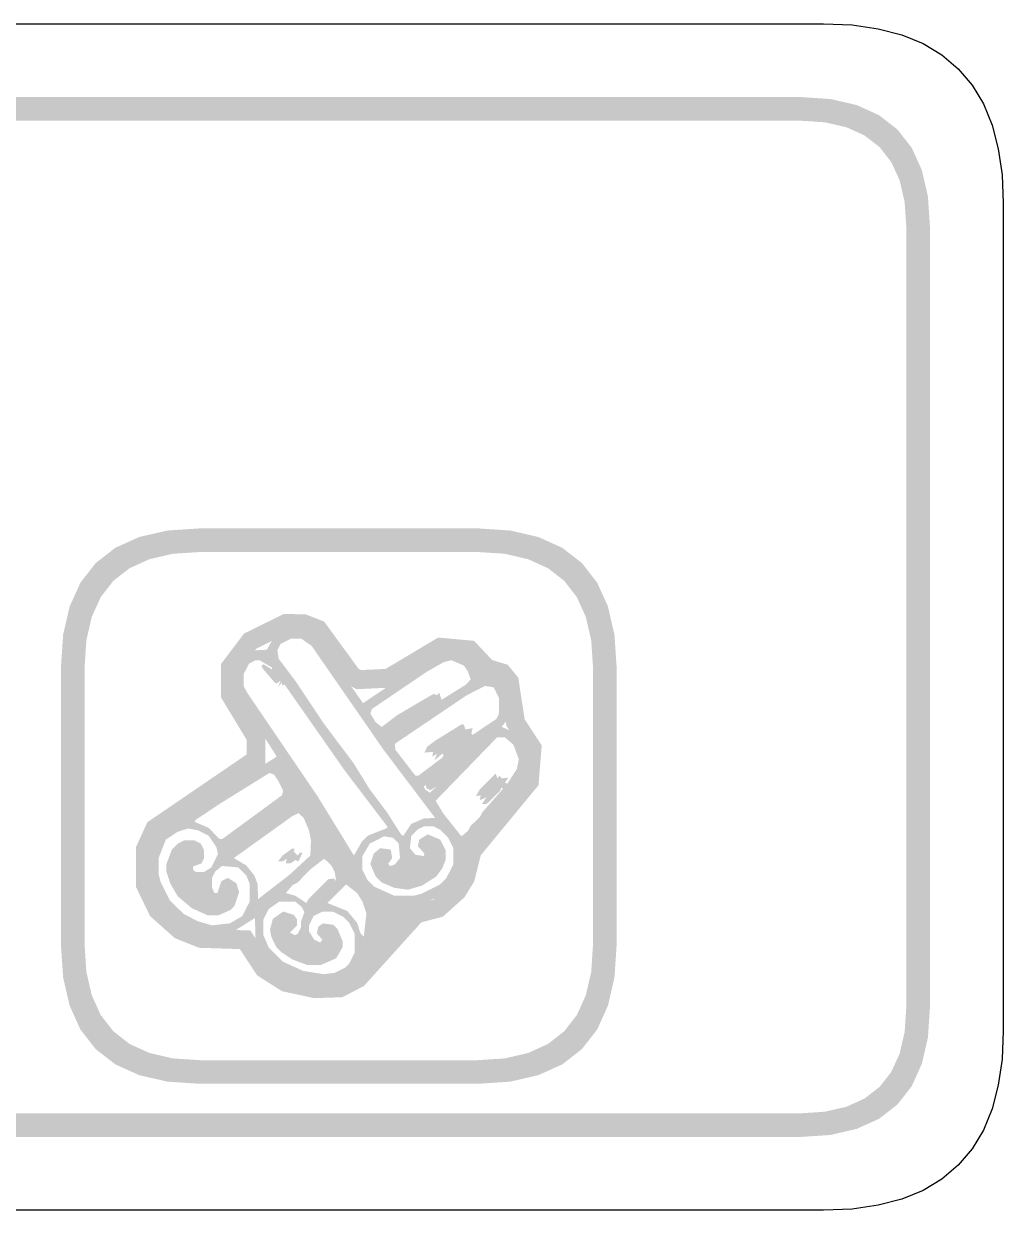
# Model space of a CAD drawing. Header units: millimetres. Extents: x 4 to 272, y 4 to 144.
# Drawn here: x 187.47 to 204.04, y 75.96 to 96.04 of the extents above; entities that cross this region are included whole.
import ezdxf

# ---------------------------------------------------------------- set-up
doc = ezdxf.new("R2010")
doc.units = ezdxf.units.MM
doc.layers.add('CUT', color=1, linetype='Continuous')
doc.layers.add('RASTER', color=7, linetype='Continuous')

msp = doc.modelspace()

# ---------------------------------------------------------------- hatches: boundary and pattern name
at = {"layer": 'RASTER'}
h = msp.add_hatch(color=7, dxfattribs=at)
h.paths.add_polyline_path([(141.2, 92.6), (141.234, 93.116), (141.337, 93.563), (141.509, 93.941), (141.75, 94.25), (142.059, 94.491), (142.438, 94.663), (142.884, 94.766), (143.4, 94.8), (200.6, 94.8), (201.116, 94.766), (201.563, 94.663), (201.941, 94.491), (202.25, 94.25), (202.491, 93.941), (202.663, 93.563), (202.766, 93.116), (202.8, 92.6), (202.8, 79.4), (202.766, 78.884), (202.663, 78.438), (202.491, 78.059), (202.25, 77.75), (201.941, 77.509), (201.563, 77.338), (201.116, 77.234), (200.6, 77.2), (143.4, 77.2), (142.884, 77.234), (142.438, 77.338), (142.059, 77.509), (141.75, 77.75), (141.509, 78.059), (141.337, 78.438), (141.234, 78.884), (141.2, 79.4)])
h.paths.add_polyline_path([(141.6, 92.6), (141.6, 79.4), (141.628, 78.978), (141.712, 78.613), (141.853, 78.303), (142.05, 78.05), (142.303, 77.853), (142.613, 77.712), (142.978, 77.628), (143.4, 77.6), (200.6, 77.6), (201.022, 77.628), (201.388, 77.712), (201.697, 77.853), (201.95, 78.05), (202.147, 78.303), (202.288, 78.613), (202.372, 78.978), (202.4, 79.4), (202.4, 92.6), (202.372, 93.022), (202.288, 93.388), (202.147, 93.697), (201.95, 93.95), (201.697, 94.147), (201.388, 94.288), (201.022, 94.372), (200.6, 94.4), (143.4, 94.4), (142.978, 94.372), (142.613, 94.288), (142.303, 94.147), (142.05, 93.95), (141.853, 93.697), (141.712, 93.388), (141.628, 93.022), (141.6, 92.6)], flags=0)
h = msp.add_hatch(color=7, dxfattribs=at)
h.paths.add_polyline_path([(188.1, 85.15), (188.137, 85.701), (188.247, 86.178), (188.43, 86.582), (188.688, 86.913), (189.018, 87.17), (189.422, 87.353), (189.899, 87.463), (190.45, 87.5), (195.15, 87.5), (195.701, 87.463), (196.178, 87.353), (196.582, 87.17), (196.913, 86.913), (197.17, 86.582), (197.353, 86.178), (197.463, 85.701), (197.5, 85.15), (197.5, 80.45), (197.463, 79.899), (197.353, 79.422), (197.17, 79.018), (196.913, 78.688), (196.582, 78.43), (196.178, 78.247), (195.701, 78.137), (195.15, 78.1), (190.45, 78.1), (189.899, 78.137), (189.422, 78.247), (189.018, 78.43), (188.687, 78.688), (188.43, 79.018), (188.247, 79.422), (188.137, 79.899), (188.1, 80.45)])
h.paths.add_polyline_path([(188.5, 85.15), (188.5, 80.45), (188.53, 79.993), (188.622, 79.597), (188.774, 79.262), (188.987, 78.988), (189.262, 78.774), (189.597, 78.622), (189.993, 78.53), (190.45, 78.5), (195.15, 78.5), (195.607, 78.53), (196.003, 78.622), (196.338, 78.774), (196.612, 78.988), (196.826, 79.262), (196.978, 79.597), (197.07, 79.993), (197.1, 80.45), (197.1, 85.15), (197.07, 85.607), (196.978, 86.003), (196.826, 86.338), (196.613, 86.613), (196.338, 86.826), (196.003, 86.978), (195.607, 87.07), (195.15, 87.1), (190.45, 87.1), (189.993, 87.07), (189.597, 86.978), (189.262, 86.826), (188.987, 86.613), (188.774, 86.338), (188.622, 86.003), (188.53, 85.607), (188.5, 85.15)], flags=0)
h = msp.add_hatch(color=7, dxfattribs=at)
h.paths.add_polyline_path([(191.872, 86.052), (192.241, 86.044), (192.552, 85.923), (193.136, 85.122), (193.175, 85.102), (193.591, 85.121), (194.482, 85.653), (195.09, 85.596), (195.393, 85.272), (195.656, 85.193), (195.836, 84.974), (195.944, 84.269), (196.233, 83.827), (196.178, 83.153), (195.201, 81.967), (195.09, 81.523), (194.924, 81.254), (194.56, 80.928), (194.197, 80.833), (193.226, 79.756), (192.86, 79.565), (192.382, 79.55), (191.839, 79.667), (191.418, 79.936), (191.126, 80.38), (190.435, 80.402), (190.024, 80.567), (189.608, 80.938), (189.371, 81.428), (189.371, 82.109), (189.561, 82.526), (191.239, 83.672), (191.239, 83.925), (190.81, 84.634), (190.81, 85.208), (191.197, 85.72)])
h.paths.add_polyline_path([(191.943, 85.73), (191.406, 85.466), (191.13, 85.101), (191.13, 84.724), (191.559, 84.014), (191.559, 83.503), (189.815, 82.312), (189.691, 82.039), (189.691, 81.502), (189.868, 81.135), (190.195, 80.843), (190.501, 80.72), (191.303, 80.695), (191.648, 80.169), (191.963, 79.968), (192.411, 79.871), (192.777, 79.883), (193.027, 80.013), (194.024, 81.119), (194.404, 81.218), (194.676, 81.462), (194.792, 81.648), (194.908, 82.115), (195.867, 83.279), (195.905, 83.743), (195.638, 84.152), (195.533, 84.839), (195.471, 84.915), (195.219, 84.99), (194.939, 85.289), (194.556, 85.325), (193.686, 84.806), (193.104, 84.778), (192.922, 84.872), (192.348, 85.658), (192.177, 85.725), (191.943, 85.73)], flags=0)
h = msp.add_hatch(color=7, dxfattribs=at)
h.paths.add_polyline_path([(191.938, 85.794), (192.162, 85.804), (192.406, 85.68), (193.21, 84.542), (194.261, 85.245), (194.573, 85.402), (194.84, 85.402), (195.018, 85.312), (195.085, 85.245), (195.199, 85.024), (195.41, 85), (195.554, 84.91), (195.677, 84.666), (195.677, 84.364), (195.62, 84.22), (195.554, 84.14), (195.788, 84.039), (195.888, 83.939), (196.012, 83.628), (195.979, 83.393), (195.821, 83.115), (194.931, 82.064), (194.907, 81.82), (194.84, 81.619), (194.75, 81.475), (194.516, 81.274), (194.06, 81.093), (193.913, 80.906), (193.726, 80.725), (193.679, 80.638), (193.424, 80.39), (193.377, 80.303), (193.009, 79.935), (192.765, 79.811), (192.296, 79.811), (191.961, 79.911), (191.683, 80.069), (191.549, 80.203), (191.425, 80.414), (191.392, 80.514), (191.382, 80.906), (191.024, 80.681), (190.789, 80.615), (190.522, 80.648), (190.143, 80.805), (190.043, 80.872), (189.775, 81.174), (189.618, 81.518), (189.618, 81.686), (189.584, 81.753), (189.651, 82.121), (189.808, 82.399), (191.75, 83.638), (191.369, 84.24), (191.181, 84.488), (191.057, 84.733), (191.024, 84.967), (191.134, 85.258), (191.215, 85.345), (191.392, 85.436), (191.583, 85.446), (191.717, 85.68)])
h.paths.add_polyline_path([(191.995, 85.636), (191.817, 85.546), (191.76, 85.436), (191.784, 85.292), (192.072, 84.91), (192.554, 84.187), (193.043, 83.537), (193.324, 83.082), (193.612, 82.7), (193.859, 82.312), (193.893, 82.299), (194.027, 82.499), (194.238, 82.59), (194.429, 82.6), (193.558, 83.752), (192.339, 85.513), (192.162, 85.636)], flags=0)
h.paths.add_polyline_path([(191.392, 85.268), (191.282, 85.211), (191.191, 85.034), (191.191, 84.833), (191.248, 84.722), (192.44, 82.968), (193.056, 81.964), (193.19, 82.198), (193.29, 82.299), (193.625, 82.432), (193.612, 82.466), (192.889, 83.417), (191.884, 84.856), (191.837, 84.843), (191.837, 84.89), (191.77, 84.81), (191.817, 84.923), (191.75, 84.876), (191.717, 84.89), (191.516, 85.124), (191.492, 85.168), (191.526, 85.201), (191.67, 85.111), (191.67, 85.144), (191.459, 85.268)], flags=0)
h.paths.add_polyline_path([(194.706, 85.268), (194.573, 85.235), (194.295, 85.077), (193.357, 84.441), (193.334, 84.364), (193.424, 84.22), (193.525, 84.14), (193.792, 84.341), (194.362, 84.676), (194.405, 84.699), (194.462, 84.676), (194.496, 84.722), (194.539, 84.599), (194.951, 84.856), (195.031, 84.943), (194.984, 85.077), (194.917, 85.178)], flags=0)
h.paths.add_polyline_path([(195.276, 84.833), (194.964, 84.676), (193.746, 83.852), (193.759, 83.752), (194.094, 83.316), (194.147, 83.316), (194.549, 83.618), (194.573, 83.661), (194.549, 83.685), (194.415, 83.571), (194.462, 83.685), (194.382, 83.638), (194.395, 83.718), (194.248, 83.705), (194.295, 83.805), (194.429, 83.906), (194.884, 84.187), (194.917, 84.173), (194.941, 84.096), (195.065, 84.12), (195.041, 84.029), (195.065, 84.006), (195.466, 84.274), (195.51, 84.364), (195.51, 84.632), (195.42, 84.81)], flags=0)
h.paths.add_polyline_path([(195.477, 83.962), (194.439, 82.891), (194.563, 82.68), (194.874, 82.289), (194.984, 82.379), (195.031, 82.466), (195.185, 82.613), (195.232, 82.7), (195.577, 83.092), (195.554, 83.115), (195.52, 83.048), (195.299, 82.834), (195.219, 82.834), (195.299, 82.948), (195.185, 82.901), (195.199, 82.982), (195.118, 82.968), (195.185, 83.082), (195.453, 83.35), (195.487, 83.269), (195.52, 83.316), (195.554, 83.269), (195.667, 83.283), (195.61, 83.192), (195.654, 83.182), (195.811, 83.427), (195.845, 83.594), (195.754, 83.839), (195.61, 83.962)], flags=0)
h.paths.add_polyline_path([(191.626, 83.36), (190.779, 82.834), (190.378, 82.566), (190.364, 82.533), (190.599, 82.432), (190.779, 82.245), (190.833, 82.245), (191.837, 82.982), (191.861, 83.059), (191.77, 83.236), (191.703, 83.336)], flags=0)
h.paths.add_polyline_path([(194.271, 83.159), (194.238, 83.125), (194.261, 83.082), (194.338, 83.025), (194.462, 83.136), (194.348, 83.069), (194.281, 83.102)], flags=0)
h.paths.add_polyline_path([(192.119, 82.68), (192.018, 82.633), (191.024, 81.92), (191.235, 81.796), (191.369, 81.629), (191.425, 81.485), (191.436, 81.227), (191.971, 81.642), (192.319, 81.964), (192.329, 82.222), (192.296, 82.389), (192.206, 82.6)], flags=0)
h.paths.add_polyline_path([(194.238, 82.456), (194.127, 82.399), (194.027, 82.299), (194.003, 82.088), (194.094, 81.977), (194.238, 81.954), (194.248, 81.997), (194.137, 82.121), (194.161, 82.232), (194.305, 82.322), (194.516, 82.232), (194.606, 82.054), (194.606, 81.887), (194.549, 81.743), (194.449, 81.609), (194.204, 81.452), (193.97, 81.385), (193.736, 81.418), (193.525, 81.508), (193.424, 81.609), (193.334, 81.82), (193.391, 81.997), (193.501, 82.088), (193.679, 82.064), (193.702, 81.92), (193.635, 81.82), (193.669, 81.786), (193.746, 81.81), (193.836, 81.92), (193.813, 82.165), (193.712, 82.265), (193.568, 82.289), (193.324, 82.165), (193.2, 81.954), (193.2, 81.719), (193.29, 81.542), (193.391, 81.441), (193.736, 81.284), (194.07, 81.284), (194.204, 81.318), (194.516, 81.475), (194.616, 81.575), (194.74, 81.82), (194.74, 82.088), (194.65, 82.265), (194.516, 82.399), (194.405, 82.456)], flags=0)
h.paths.add_polyline_path([(190.254, 82.422), (190.076, 82.366), (189.875, 82.232), (189.751, 81.92), (189.751, 81.652), (189.785, 81.518), (189.942, 81.207), (190.177, 80.973), (190.421, 80.849), (190.655, 80.782), (190.957, 80.815), (191.168, 80.939), (191.292, 81.184), (191.292, 81.485), (191.235, 81.629), (191.101, 81.763), (190.823, 81.786), (190.712, 81.696), (190.655, 81.585), (190.655, 81.418), (190.699, 81.328), (190.746, 81.328), (190.813, 81.529), (190.923, 81.585), (191.067, 81.495), (191.114, 81.341), (191.034, 81.107), (190.967, 81.04), (190.756, 80.949), (190.588, 80.949), (190.311, 81.073), (190.076, 81.274), (189.952, 81.485), (189.885, 81.686), (189.885, 81.82), (189.976, 82.064), (190.076, 82.165), (190.187, 82.222), (190.354, 82.222), (190.465, 82.165), (190.522, 82.054), (190.522, 81.92), (190.478, 81.83), (190.331, 81.776), (190.344, 81.709), (190.388, 81.686), (190.522, 81.686), (190.645, 81.763), (190.756, 81.987), (190.732, 82.098), (190.599, 82.299), (190.421, 82.389)], flags=0)
h.paths.add_polyline_path([(192.005, 82.078), (192.052, 82.078), (192.038, 82.031), (192.105, 81.964), (192.139, 82.011), (192.185, 82.011), (192.119, 81.863), (192.062, 81.887), (191.985, 81.83), (191.904, 81.83), (191.918, 81.91), (191.851, 81.863), (191.77, 81.863), (191.851, 81.964)], flags=0)
h.paths.add_polyline_path([(192.554, 81.91), (192.319, 81.729), (192.105, 81.508), (192.018, 81.462), (191.904, 81.328), (192.062, 81.284), (192.252, 81.16), (192.286, 81.227), (192.621, 81.562), (192.721, 81.575), (192.755, 81.529), (192.731, 81.686), (192.674, 81.796)], flags=0)
h.paths.add_polyline_path([(192.922, 81.475), (192.607, 81.16), (192.942, 81.026), (193.11, 80.825), (193.166, 80.648), (193.223, 80.591), (193.267, 80.983), (193.2, 81.184), (193.11, 81.328)], flags=0)
h.paths.add_polyline_path([(191.794, 81.184), (191.616, 81.06), (191.526, 80.882), (191.526, 80.615), (191.616, 80.404), (191.851, 80.169), (192.196, 80.012), (192.54, 79.955), (192.731, 79.978), (192.909, 80.069), (192.976, 80.136), (193.066, 80.313), (193.066, 80.648), (192.976, 80.825), (192.875, 80.926), (192.698, 81.016), (192.53, 81.016), (192.373, 80.939), (192.296, 80.782), (192.296, 80.681), (192.386, 80.538), (192.487, 80.491), (192.52, 80.538), (192.43, 80.648), (192.453, 80.758), (192.53, 80.815), (192.708, 80.792), (192.775, 80.725), (192.865, 80.514), (192.865, 80.414), (192.755, 80.223), (192.497, 80.112), (192.262, 80.112), (192.018, 80.203), (191.817, 80.337), (191.75, 80.404), (191.66, 80.581), (191.636, 80.705), (191.683, 80.892), (191.861, 81.016), (192.038, 80.959), (192.095, 80.882), (192.095, 80.782), (191.971, 80.658), (192.062, 80.615), (192.105, 80.638), (192.162, 80.748), (192.162, 80.849), (192.219, 81.006), (192.172, 81.093), (192.062, 81.184)], flags=0)

# ---------------------------------------------------------------- linework, layer by layer
at = {"layer": 'CUT'}
msp.add_lwpolyline([(142.999, 96.04), (201.001, 96.04), (201.483, 96.019), (201.925, 95.956), (202.325, 95.851), (202.685, 95.703), (203.003, 95.512), (203.278, 95.278), (203.512, 95.003), (203.703, 94.685), (203.851, 94.325), (203.956, 93.925), (204.019, 93.483), (204.04, 93.001), (204.04, 78.999), (204.019, 78.517), (203.956, 78.075), (203.851, 77.675), (203.703, 77.315), (203.512, 76.997), (203.278, 76.722), (203.003, 76.488), (202.685, 76.297), (202.325, 76.149), (201.925, 76.044), (201.483, 75.981), (201.001, 75.96), (142.999, 75.96)], dxfattribs=at)

doc.saveas('drawing.dxf')
